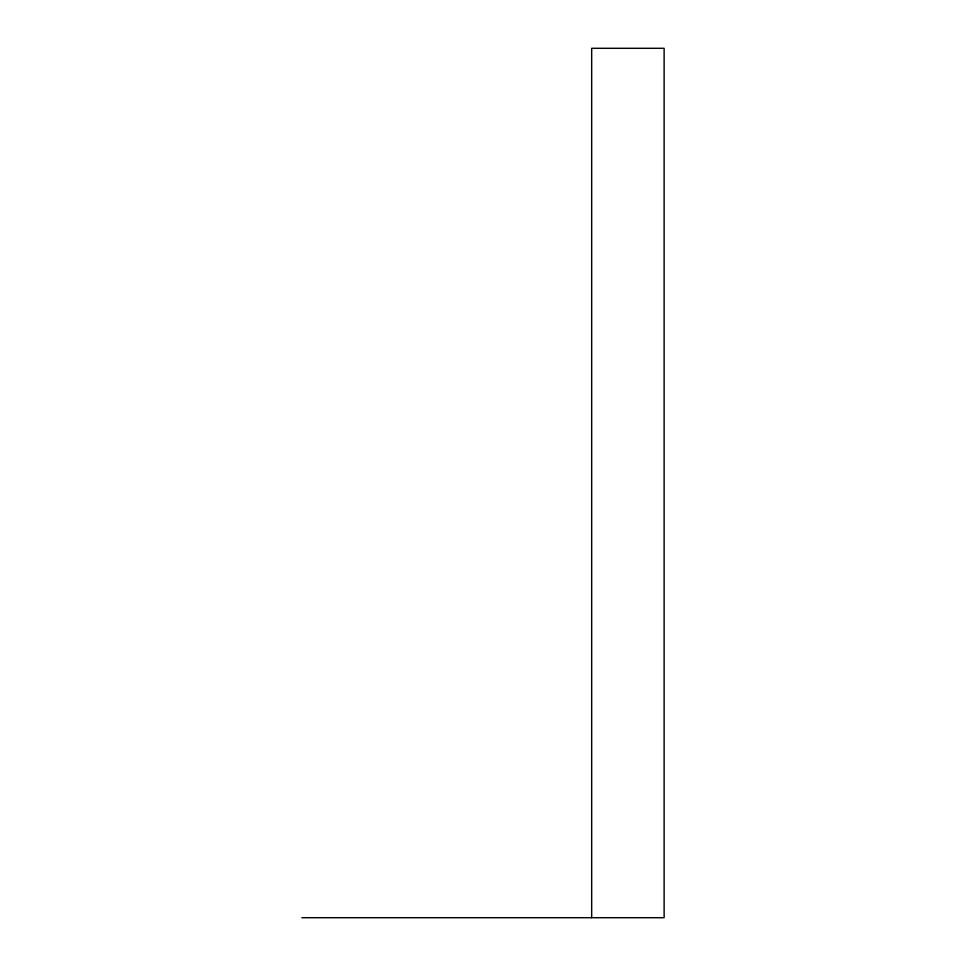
<?xml version="1.0" encoding="UTF-8"?>
<svg xmlns="http://www.w3.org/2000/svg" width="966" height="966" viewBox="0 0 966 966"><rect width="100%" height="100%" fill="white"/><g stroke="black" fill="none" stroke-linecap="round" stroke-linejoin="round"><path stroke-width="1.45" d="M301.875 917.7L664.125 917.7L664.125 48.3L591.675 48.3L591.675 917.7"/></g></svg>
